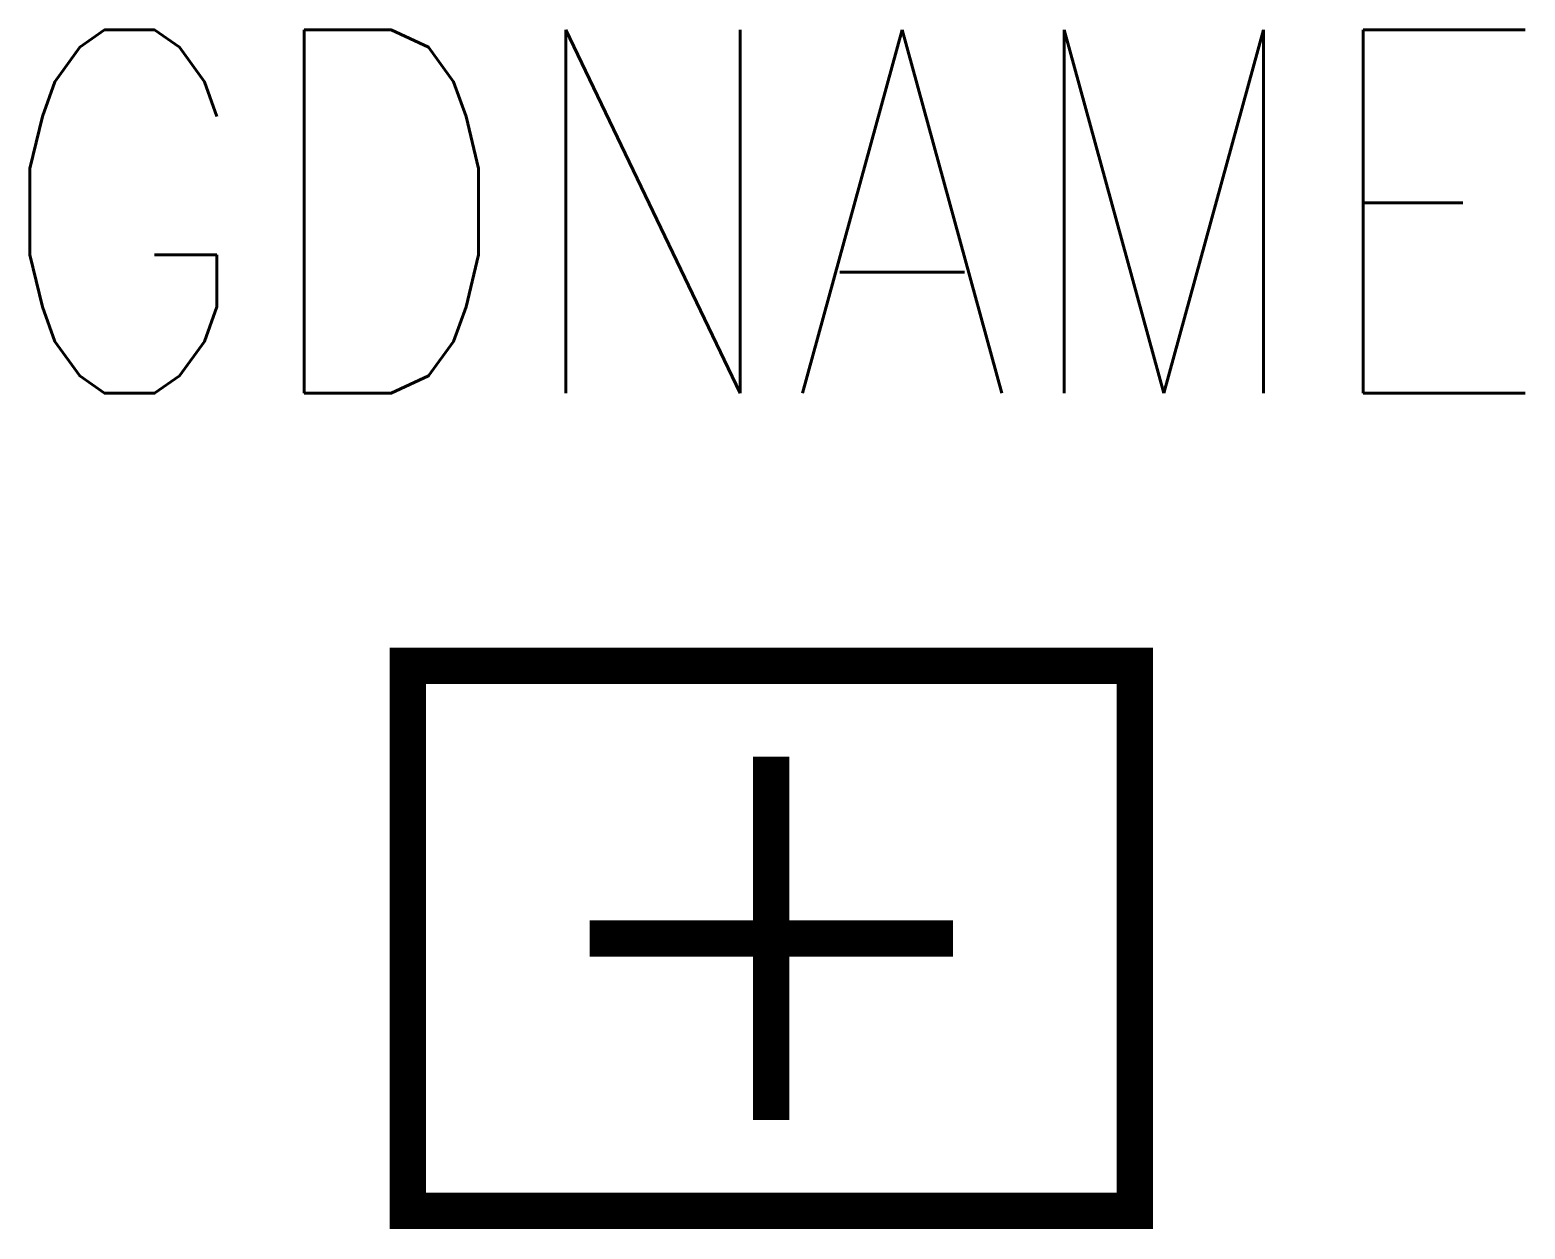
# Model space of a CAD drawing. Header units: millimetres. Extents: x -4.08 to 4.15, y -1.6 to 5.
import ezdxf
from ezdxf.enums import TextEntityAlignment as Align

# ---------------------------------------------------------------- set-up
doc = ezdxf.new("R2010")
doc.units = ezdxf.units.MM
doc.header["$MEASUREMENT"] = 0
doc.styles.get("Standard").update_dxf_attribs({"font": 'txt.shx'})

msp = doc.modelspace()

# ---------------------------------------------------------------- linework, layer by layer
at = {"const_width": 0.2}
msp.add_lwpolyline([(-2, 1.5), (2, 1.5), (2, -1.5), (-2, -1.5)], close=True, dxfattribs=at)
for points in [[(0, 1), (0, -1)], [(-1, 0), (1, 0)]]:
    msp.add_lwpolyline(points, dxfattribs=at)

# ---------------------------------------------------------------- texts
at = {"width": 0.8}
msp.add_attdef('GDNAME', text='', height=2, dxfattribs=at).set_placement((0, 4), align=Align.MIDDLE)

doc.saveas('drawing.dxf')
